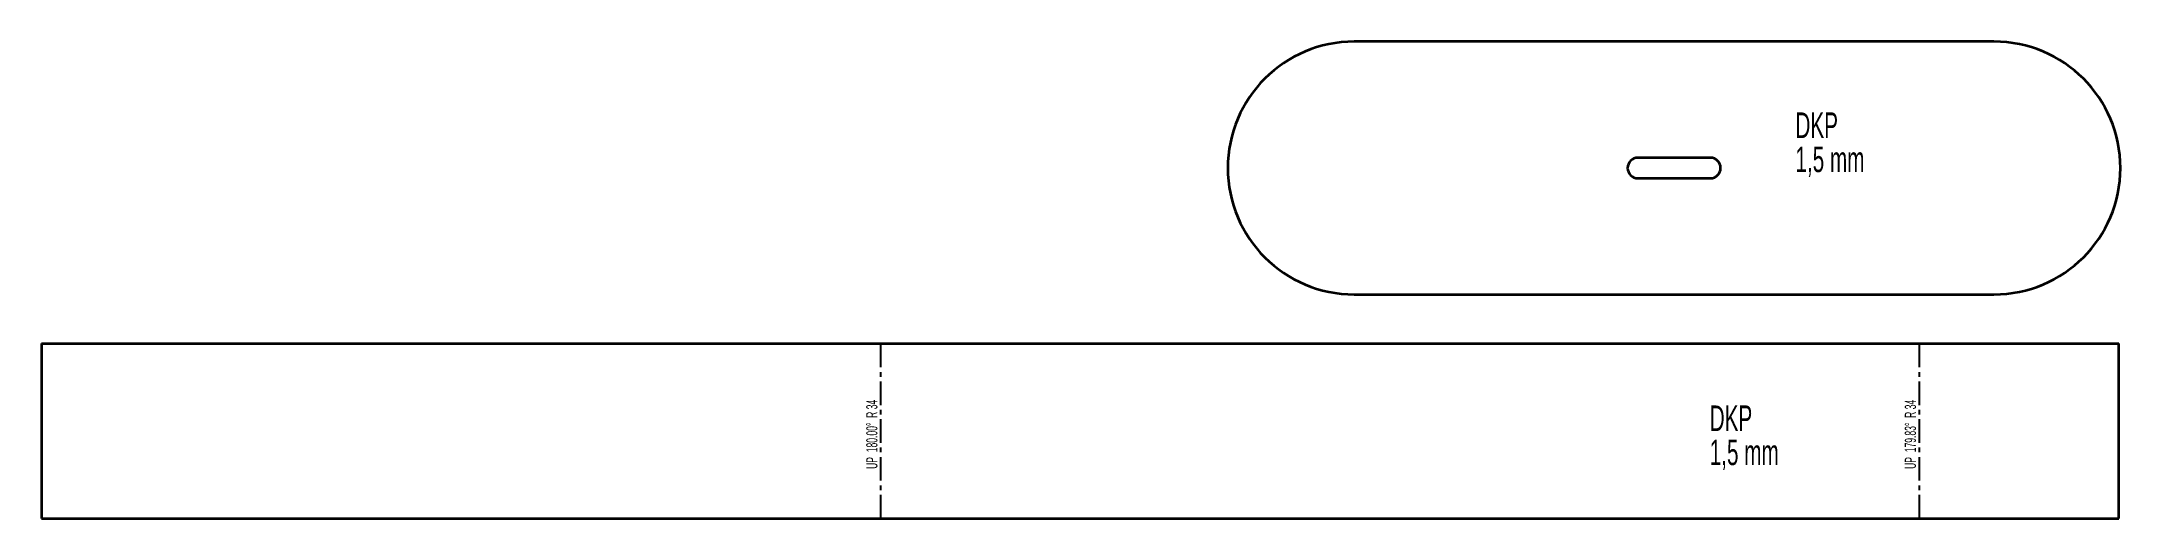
# Model space of a CAD drawing. Header units: millimetres. Extents: x -567 to -8, y 58 to 187.
import ezdxf

# ---------------------------------------------------------------- set-up
doc = ezdxf.new("R2010")
doc.units = ezdxf.units.MM
doc.linetypes.add('CENTER', pattern=[10.16, 6.35, -1.27, 1.27, -1.27])
doc.styles.add('SLDTEXTSTYLE0', font='TXT', dxfattribs={"width": 0.605})
doc.styles.add('SLDTEXTSTYLE1', font='TXT', dxfattribs={"width": 0.574118})

msp = doc.modelspace()

# ---------------------------------------------------------------- linework, layer by layer
at = {"color": 7, "linetype": 'Continuous', "lineweight": 35}
for p, q in [((-41.7, 186.68), (-213.7, 186.68)), ((-117.95, 155.43), (-137.45, 155.43)), ((-137.45, 149.93), (-117.95, 149.93)), ((-213.7, 118.68), (-41.7, 118.68)), ((-566.64, 105.45), (-566.64, 58.45)), ((-566.64, 105.45), (-8.17, 105.45)), ((-8.17, 58.45), (-8.17, 105.45)), ((-566.64, 58.45), (-8.17, 58.45))]:
    msp.add_line(p, q, dxfattribs=at)
at = {"color": 7, "linetype": 'CENTER'}
for p, q in [((-341, 58.45), (-341, 105.45)), ((-61.76, 58.45), (-61.76, 105.45))]:
    msp.add_line(p, q, dxfattribs=at)
at = {"color": 7, "linetype": 'Continuous', "lineweight": 35}
for centre, radius, start, end in [((-213.7, 152.68), 34, 90, 270), ((-41.7, 152.68), 34, 270, 90), ((-137.45, 152.68), 2.75, 90, 270), ((-117.95, 152.68), 2.75, 270, 90)]:
    msp.add_arc(centre, radius, start, end, dxfattribs=at)

# ---------------------------------------------------------------- texts
at = {"color": 7, "linetype": 'Continuous', "lineweight": 0, "char_height": 6.879, "attachment_point": 1, "style": 'SLDTEXTSTYLE0'}
for s, insert in [('DKP', (-95.08, 167.63)), ('1,5 mm', (-95.08, 158.46)), ('DKP', (-118.13, 88.83)), ('1,5 mm', (-118.13, 79.66))]:
    msp.add_mtext(s, dxfattribs=dict(at, insert=insert))
at = {"color": 7, "linetype": 'Continuous', "lineweight": 18, "insert": (-344.91, 81.06), "char_height": 3, "attachment_point": 2, "rotation": 90, "style": 'SLDTEXTSTYLE1'}
msp.add_mtext('UP  180.00°  R 34', dxfattribs=at)
at = {"color": 7, "linetype": 'Continuous', "lineweight": 0, "insert": (-65.67, 81.06), "char_height": 3, "attachment_point": 2, "rotation": 90, "style": 'SLDTEXTSTYLE1'}
msp.add_mtext('UP  179.83°  R 34', dxfattribs=at)

doc.saveas('drawing.dxf')
